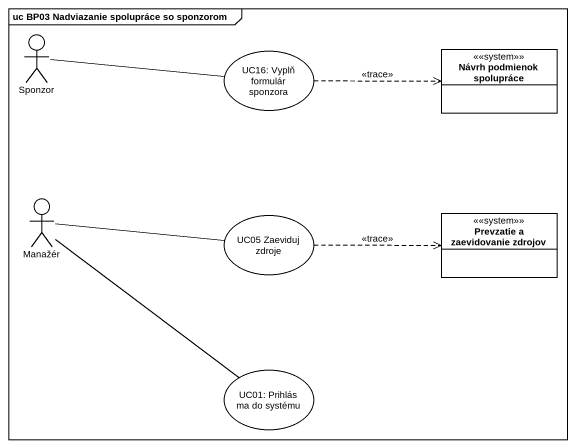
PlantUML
@startuml
mainframe uc BP03 Nadviazanie spolupráce so sponzorom
allowmixing
hide circle
hide empty members
actor Sponzor
usecase "UC16: Vyplň formulár sponzora" as UC16_Vyplň_formulár_sponzora
class "Návrh podmienok spolupráce" as Návrh_podmienok_spolupráce <<system>>
actor Manažér
usecase "UC05 Zaeviduj zdroje" as UC05_Zaeviduj_zdroje
class "Prevzatie a zaevidovanie zdrojov" as Prevzatie_a_zaevidovanie <<system>>
usecase "UC01: Prihlás ma do systému" as UC01_Prihlás_ma_do_systému
Sponzor -right- UC16_Vyplň_formulár_sponzora
UC16_Vyplň_formulár_sponzora .right.> Návrh_podmienok_spolupráce : <<trace>>
Manažér -right- UC05_Zaeviduj_zdroje
Manažér -- UC01_Prihlás_ma_do_systému
UC05_Zaeviduj_zdroje .right.> Prevzatie_a_zaevidovanie : <<trace>>
@enduml
